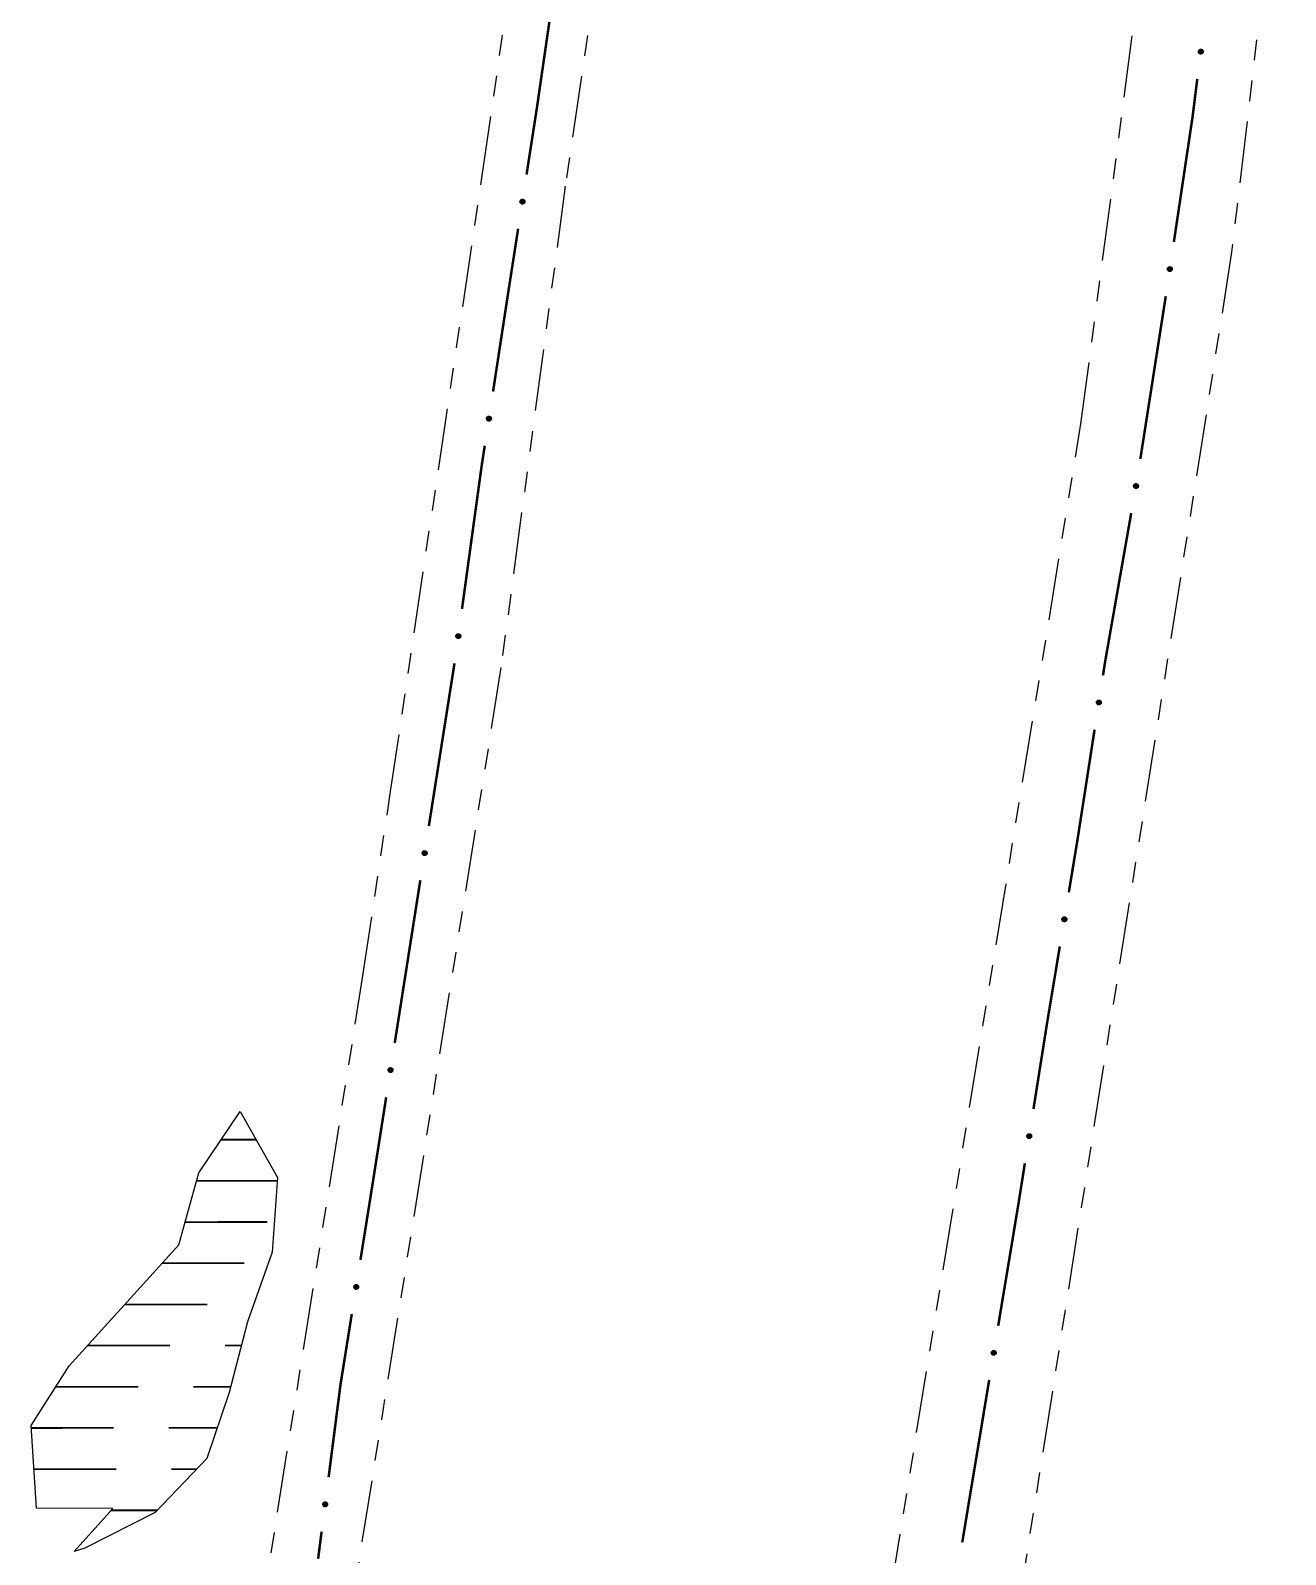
# Model space of a CAD drawing. Extents: x 211453 to 215163, y 4877397 to 4881305.
# Drawn here: x 211693.1 to 211784.5, y 4878444.1 to 4878555.1 of the extents above; entities that cross this region are included whole.
import ezdxf

# ---------------------------------------------------------------- set-up
doc = ezdxf.new("R2010")
doc.units = 0
doc.header["$LTSCALE"] = 1.5
doc.header["$MEASUREMENT"] = 0
doc.linetypes.add('TRACO_00', pattern=[10, -10])
doc.linetypes.add('TRACO_25', pattern=[8, 3, -1, 1, -1, 1, -1])
for name, color, linetype in [('HD-AREA-SUJ-INUND', 160, 'CONTINUOUS'), ('SV-EIXO-RUA-N-PAV', 6, 'CONTINUOUS'), ('SV-RUA-NAO-PAV', 7, 'CONTINUOUS')]:
    doc.layers.add(name, color=color, linetype=linetype)

# ---------------------------------------------------------------- blocks, each defined once
blk = doc.blocks.new('*X6')
at = {"layer": 'HD-AREA-SUJ-INUND', "const_width": 0.13}
for points in [[(211706.962347, 4878474.318932), (211708.962347, 4878474.319494)], [(211708.962347, 4878474.319494), (211709.497659, 4878474.318957)], [(211705.176731, 4878471.318881), (211710.176731, 4878471.319806)], [(211710.176731, 4878471.319806), (211711.039613, 4878471.318939)], [(211704.331974, 4878468.318839), (211710.331973, 4878468.319894)], [(211702.652274, 4878465.318789), (211708.652274, 4878465.319756)], [(211699.951515, 4878462.318729), (211705.951515, 4878462.319608)], [(211697.233421, 4878459.318669), (211703.233421, 4878459.319473)], [(211707.233421, 4878459.320009), (211708.233421, 4878459.320143)], [(211708.233421, 4878459.320143), (211708.437986, 4878459.318781)], [(211694.926617, 4878456.318613), (211700.926617, 4878456.319367)], [(211704.926617, 4878456.31987), (211706.926617, 4878456.320122)], [(211706.926617, 4878456.320122), (211707.661455, 4878456.318741)], [(211693.136774, 4878453.318562), (211699.136774, 4878453.319294)], [(211703.136774, 4878453.319782), (211706.136774, 4878453.320148)], [(211706.136774, 4878453.320148), (211706.677154, 4878453.318698)], [(211693.328497, 4878450.318531), (211699.328497, 4878450.319313)], [(211703.328497, 4878450.319834), (211704.328497, 4878450.319964)], [(211704.328497, 4878450.319964), (211705.187531, 4878450.31865)], [(211698.940558, 4878447.318554), (211701.940558, 4878447.319285)], [(211701.940558, 4878447.319285), (211702.314608, 4878447.318588)]]:
    blk.add_lwpolyline(points, dxfattribs=at)

msp = doc.modelspace()

# ---------------------------------------------------------------- linework, layer by layer
at = {"layer": 'HD-AREA-SUJ-INUND', "linetype": 'TRACO_00'}
msp.add_polyline3d([(211699.066011, 4878447.458472, 11.78465), (211693.510282, 4878447.474018, 11.78465), (211693.125859, 4878453.489354, 11.78465), (211695.9003, 4878457.848416, 11.78465), (211699.654159, 4878461.988419, 11.78465), (211703.867239, 4878466.668399, 11.78465), (211705.341993, 4878471.905785, 11.78465), (211708.336187, 4878476.36495, 11.78465), (211711.05785, 4878471.570599, 11.78465), (211710.662435, 4878466.114234, 11.78465), (211708.887771, 4878461.056478, 11.78465), (211707.552847, 4878455.899146, 11.78465), (211705.917887, 4878451.081327, 11.78465), (211702.163856, 4878447.161164, 11.78465), (211697.029856, 4878444.558943, 11.78465), (211696.250645, 4878444.318494, 11.78465)], close=True, dxfattribs=at)
at = {"layer": 'SV-EIXO-RUA-N-PAV', "const_width": 0.18}
for points in [[(211730.971093, 4878556.511255), (211729.967768, 4878549.583533)], [(211778.054776, 4878551.607519), (211777.806707, 4878549.622963)], [(211729.948664, 4878549.451622), (211729.201801, 4878544.642558)], [(211729.967768, 4878549.583533), (211729.948664, 4878549.451622)], [(211777.806707, 4878549.622963), (211777.708832, 4878548.839965)], [(211777.708832, 4878548.839965), (211776.347602, 4878539.730196)], [(211728.587948, 4878540.689941), (211727.974095, 4878536.737324)], [(211727.974095, 4878536.737324), (211727.858838, 4878535.995181)], [(211727.858838, 4878535.995181), (211726.760923, 4878528.829847)], [(211775.756464, 4878535.774118), (211775.720949, 4878535.536439)], [(211775.720949, 4878535.536439), (211773.905526, 4878523.917731)], [(211726.155091, 4878524.875992), (211726.003633, 4878523.887528)], [(211726.003633, 4878523.887528), (211725.921926, 4878523.354283)], [(211725.921926, 4878523.354283), (211724.500223, 4878512.990815)], [(211773.240665, 4878519.973539), (211771.338463, 4878509.139259)], [(211723.952466, 4878509.028536), (211722.085708, 4878497.174625)], [(211771.337412, 4878509.133272), (211771.185135, 4878508.151085)], [(211771.338463, 4878509.139259), (211771.337412, 4878509.133272)], [(211770.572301, 4878504.198309), (211769.346634, 4878496.292758)], [(211769.298557, 4878495.98266), (211768.694827, 4878492.346239)], [(211769.346634, 4878496.292758), (211769.298557, 4878495.98266)], [(211721.464215, 4878493.223202), (211719.600392, 4878481.368829)], [(211768.039702, 4878488.400252), (211767.220795, 4878483.467769)], [(211767.220795, 4878483.467769), (211767.106788, 4878482.781077)], [(211767.106788, 4878482.781077), (211766.121146, 4878476.5547)], [(211718.979118, 4878477.417371), (211717.891889, 4878470.50232)], [(211765.495729, 4878472.603895), (211765.026666, 4878469.640792)], [(211717.842964, 4878470.19115), (211717.103449, 4878465.564876)], [(211717.891889, 4878470.50232), (211717.842964, 4878470.19115)], [(211765.016962, 4878469.579493), (211763.553128, 4878460.762242)], [(211765.026666, 4878469.640792), (211765.016962, 4878469.579493)], [(211716.472059, 4878461.615022), (211715.682823, 4878456.677704)], [(211762.898017, 4878456.816253), (211760.932684, 4878444.978286)], [(211715.651196, 4878456.479852), (211714.785201, 4878449.735587)], [(211715.682823, 4878456.677704), (211715.651196, 4878456.479852)], [(211714.275765, 4878445.768161), (211714.021046, 4878443.784447)]]:
    msp.add_lwpolyline(points, dxfattribs=at)
at = {"layer": 'SV-EIXO-RUA-N-PAV'}
for points in [[(211778.429898, 4878553.720992), (211778.460469, 4878553.682815), (211778.478936, 4878553.643753), (211778.484962, 4878553.60674), (211778.481758, 4878553.572644), (211778.474552, 4878553.538131), (211778.459609, 4878553.504938), (211778.434864, 4878553.471771), (211778.396783, 4878553.440836), (211778.355524, 4878553.424548), (211778.319553, 4878553.416699), (211778.283807, 4878553.417992), (211778.250397, 4878553.425555), (211778.216432, 4878553.442216), (211778.183065, 4878553.467621), (211778.152885, 4878553.506666), (211778.135042, 4878553.545086), (211778.130154, 4878553.58104), (211778.131682, 4878553.616968), (211778.139462, 4878553.652114), (211778.154317, 4878553.684612), (211778.179957, 4878553.718161), (211778.218889, 4878553.747439), (211778.257005, 4878553.765672), (211778.29288, 4878553.771063), (211778.328218, 4878553.768763), (211778.362922, 4878553.761956), (211778.396913, 4878553.748324), (211778.429898, 4878553.720992)], [(211729.025701, 4878542.791335), (211729.055124, 4878542.752267), (211729.072423, 4878542.712673), (211729.077346, 4878542.675497), (211729.07313, 4878542.641512), (211729.064902, 4878542.607228), (211729.04898, 4878542.574494), (211729.02326, 4878542.542077), (211728.984277, 4878542.512287), (211728.942552, 4878542.497231), (211728.906363, 4878542.490455), (211728.870672, 4878542.49281), (211728.837501, 4878542.501362), (211728.804046, 4878542.519025), (211728.771449, 4878542.54541), (211728.742442, 4878542.585335), (211728.725749, 4878542.624268), (211728.721931, 4878542.660351), (211728.724526, 4878542.696218), (211728.733347, 4878542.731117), (211728.749161, 4878542.76316), (211728.775786, 4878542.795932), (211728.815571, 4878542.82404), (211728.854212, 4878542.841132), (211728.890232, 4878542.845456), (211728.925485, 4878542.842106), (211728.959971, 4878542.834271), (211728.993543, 4878542.819635), (211729.025701, 4878542.791335)], [(211776.182139, 4878537.877992), (211776.211786, 4878537.839093), (211776.229312, 4878537.7996), (211776.234448, 4878537.762453), (211776.230428, 4878537.728443), (211776.222397, 4878537.694113), (211776.206663, 4878537.661288), (211776.18113, 4878537.628724), (211776.142318, 4878537.59871), (211776.100681, 4878537.583415), (211776.064532, 4878537.576431), (211776.028827, 4878537.578581), (211775.995608, 4878537.586942), (211775.962052, 4878537.604413), (211775.929304, 4878537.630611), (211775.900068, 4878537.670368), (211775.883152, 4878537.709204), (211775.879127, 4878537.745265), (211775.881516, 4878537.781146), (211775.890135, 4878537.816096), (211775.905766, 4878537.848229), (211775.932202, 4878537.881153), (211775.971824, 4878537.909489), (211776.010366, 4878537.926803), (211776.046361, 4878537.931333), (211776.081633, 4878537.928186), (211776.116164, 4878537.920549), (211776.149819, 4878537.906107), (211776.182139, 4878537.877992)], [(211726.588579, 4878526.97827), (211726.618082, 4878526.939261), (211726.635461, 4878526.899703), (211726.640459, 4878526.862537), (211726.636313, 4878526.828543), (211726.628153, 4878526.794243), (211726.612298, 4878526.761476), (211726.586644, 4878526.729007), (211726.547721, 4878526.699138), (211726.506027, 4878526.683998), (211726.469852, 4878526.677148), (211726.434156, 4878526.679431), (211726.400968, 4878526.687915), (211726.367477, 4878526.705511), (211726.334827, 4878526.73183), (211726.305739, 4878526.771695), (211726.288967, 4878526.810594), (211726.285076, 4878526.84667), (211726.287598, 4878526.882541), (211726.296348, 4878526.917459), (211726.312097, 4878526.949534), (211726.338656, 4878526.98236), (211726.378383, 4878527.010548), (211726.416989, 4878527.027719), (211726.453001, 4878527.032115), (211726.488261, 4878527.028837), (211726.522763, 4878527.021072), (211726.556364, 4878527.006505), (211726.588579, 4878526.97827)], [(211773.719788, 4878522.065888), (211773.748435, 4878522.026247), (211773.764949, 4878521.98632), (211773.769138, 4878521.949054), (211773.764252, 4878521.915158), (211773.755349, 4878521.881044), (211773.738784, 4878521.84863), (211773.71243, 4878521.816727), (211773.672867, 4878521.787711), (211773.630853, 4878521.773482), (211773.594538, 4878521.767421), (211773.5589, 4878521.77048), (211773.525904, 4878521.779684), (211773.492804, 4878521.798004), (211773.460734, 4878521.825027), (211773.43252, 4878521.865516), (211773.416599, 4878521.904771), (211773.413493, 4878521.940922), (211773.416795, 4878521.976731), (211773.426303, 4878522.01145), (211773.442746, 4878522.043174), (211773.470012, 4878522.075415), (211773.510344, 4878522.102732), (211773.549314, 4878522.119059), (211773.585413, 4878522.122671), (211773.620593, 4878522.118626), (211773.654918, 4878522.110112), (211773.688195, 4878522.094817), (211773.719788, 4878522.065888)], [(211724.356987, 4878511.136759), (211724.387098, 4878511.098219), (211724.405097, 4878511.058938), (211724.410679, 4878511.021855), (211724.407067, 4878510.9878), (211724.399447, 4878510.953376), (211724.384108, 4878510.920365), (211724.358968, 4878510.887497), (211724.320519, 4878510.85702), (211724.279068, 4878510.841227), (211724.243005, 4878510.833809), (211724.207278, 4878510.835531), (211724.173961, 4878510.843493), (211724.140197, 4878510.86056), (211724.107137, 4878510.886363), (211724.077427, 4878510.925766), (211724.060046, 4878510.964397), (211724.055589, 4878511.000407), (211724.057547, 4878511.036314), (211724.065747, 4878511.071365), (211724.080991, 4878511.103683), (211724.10703, 4878511.136922), (211724.14631, 4878511.165731), (211724.184641, 4878511.183506), (211724.220579, 4878511.188468), (211724.255887, 4878511.185744), (211724.290506, 4878511.178522), (211724.324332, 4878511.164484), (211724.356987, 4878511.136759)], [(211771.009512, 4878506.299816), (211771.038945, 4878506.260755), (211771.056254, 4878506.221166), (211771.061187, 4878506.183991), (211771.05698, 4878506.150005), (211771.04876, 4878506.115719), (211771.032846, 4878506.082981), (211771.007135, 4878506.050557), (211770.968159, 4878506.020757), (211770.926439, 4878506.005691), (211770.890252, 4878505.998905), (211770.85456, 4878506.001251), (211770.821387, 4878506.009794), (211770.787927, 4878506.027449), (211770.755323, 4878506.053826), (211770.726306, 4878506.093742), (211770.709603, 4878506.132671), (211770.705776, 4878506.168753), (211770.708362, 4878506.204621), (211770.717173, 4878506.239523), (211770.732979, 4878506.271569), (211770.759596, 4878506.304349), (211770.799373, 4878506.332466), (211770.83801, 4878506.349569), (211770.874029, 4878506.353902), (211770.909283, 4878506.350561), (211770.943771, 4878506.342735), (211770.977347, 4878506.328108), (211771.009512, 4878506.299816)], [(211721.905913, 4878495.32377), (211721.935262, 4878495.284647), (211721.952487, 4878495.245021), (211721.95734, 4878495.207835), (211721.953061, 4878495.173858), (211721.944768, 4878495.13959), (211721.928784, 4878495.106886), (211721.903004, 4878495.074517), (211721.863964, 4878495.0448), (211721.822212, 4878495.029823), (211721.78601, 4878495.023114), (211721.750323, 4878495.025537), (211721.717169, 4878495.034151), (211721.683747, 4878495.051877), (211721.651199, 4878495.078323), (211721.622268, 4878495.118302), (211721.605648, 4878495.157266), (211721.601898, 4878495.193357), (211721.60456, 4878495.229218), (211721.613446, 4878495.264101), (211721.629321, 4878495.296114), (211721.656007, 4878495.328837), (211721.695844, 4878495.356869), (211721.734517, 4878495.373889), (211721.770545, 4878495.378145), (211721.805793, 4878495.374729), (211721.840264, 4878495.366829), (211721.873808, 4878495.352131), (211721.905913, 4878495.32377)], [(211768.499391, 4878490.496956), (211768.528404, 4878490.457583), (211768.545288, 4878490.417811), (211768.549822, 4878490.380585), (211768.545252, 4878490.346646), (211768.536665, 4878490.31245), (211768.520402, 4878490.279884), (211768.494345, 4878490.247738), (211768.455052, 4878490.218356), (211768.413173, 4878490.203738), (211768.376915, 4878490.19734), (211768.34125, 4878490.200068), (211768.308171, 4878490.208966), (211768.274902, 4878490.226978), (211768.242582, 4878490.253702), (211768.213994, 4878490.293927), (211768.197709, 4878490.333033), (211768.194269, 4878490.369154), (211768.197238, 4878490.404991), (211768.206423, 4878490.439797), (211768.222572, 4878490.471673), (211768.249537, 4878490.504165), (211768.289614, 4878490.531855), (211768.328431, 4878490.548543), (211768.364494, 4878490.55249), (211768.399711, 4878490.548772), (211768.434113, 4878490.540577), (211768.46753, 4878490.525591), (211768.499391, 4878490.496956)], [(211719.420816, 4878479.517939), (211719.450166, 4878479.478816), (211719.46739, 4878479.43919), (211719.472244, 4878479.402004), (211719.467964, 4878479.368027), (211719.459671, 4878479.333759), (211719.443688, 4878479.301055), (211719.417907, 4878479.268686), (211719.378868, 4878479.238969), (211719.337115, 4878479.223992), (211719.300914, 4878479.217283), (211719.265227, 4878479.219706), (211719.232073, 4878479.22832), (211719.19865, 4878479.246046), (211719.166103, 4878479.272492), (211719.137171, 4878479.312471), (211719.120551, 4878479.351435), (211719.116801, 4878479.387526), (211719.119464, 4878479.423387), (211719.128349, 4878479.45827), (211719.144224, 4878479.490283), (211719.17091, 4878479.523005), (211719.210748, 4878479.551038), (211719.249421, 4878479.568058), (211719.285449, 4878479.572314), (211719.320696, 4878479.568898), (211719.355167, 4878479.560998), (211719.388712, 4878479.5463), (211719.420816, 4878479.517939)], [(211765.939629, 4878474.703999), (211765.968938, 4878474.664845), (211765.98612, 4878474.625201), (211765.990935, 4878474.588011), (211765.98662, 4878474.554038), (211765.978291, 4878474.519779), (211765.962273, 4878474.487091), (211765.936459, 4878474.454749), (211765.897388, 4878474.425073), (211765.85562, 4878474.41014), (211765.819411, 4878474.40347), (211765.783727, 4878474.405929), (211765.750582, 4878474.414578), (211765.717178, 4878474.432339), (211765.684658, 4878474.45882), (211765.655769, 4878474.498829), (211765.63919, 4878474.53781), (211765.635477, 4878474.573905), (211765.638177, 4878474.609764), (211765.6471, 4878474.644637), (211765.663008, 4878474.676634), (211765.689729, 4878474.709328), (211765.729595, 4878474.737319), (211765.768286, 4878474.754298), (211765.804319, 4878474.758516), (211765.839562, 4878474.755063), (211765.874025, 4878474.747127), (211765.907554, 4878474.732394), (211765.939629, 4878474.703999)], [(211716.919134, 4878463.714452), (211716.948383, 4878463.675254), (211716.965506, 4878463.635584), (211716.970264, 4878463.598386), (211716.965898, 4878463.56442), (211716.957517, 4878463.530173), (211716.94145, 4878463.49751), (211716.915587, 4878463.465207), (211716.876472, 4878463.43559), (211716.83468, 4878463.42072), (211716.798462, 4878463.414104), (211716.762782, 4878463.416618), (211716.729649, 4878463.425317), (211716.696272, 4878463.443129), (211716.663793, 4878463.469658), (211716.634964, 4878463.509711), (211716.618444, 4878463.548717), (211716.614786, 4878463.584817), (211716.61754, 4878463.620672), (211716.626515, 4878463.655532), (211716.642472, 4878463.687505), (211716.669242, 4878463.720158), (211716.709151, 4878463.748089), (211716.747867, 4878463.76501), (211716.783906, 4878463.769173), (211716.819145, 4878463.765667), (211716.853596, 4878463.757679), (211716.887102, 4878463.742895), (211716.919134, 4878463.714452)], [(211763.357698, 4878458.912959), (211763.386711, 4878458.873586), (211763.403595, 4878458.833814), (211763.40813, 4878458.796588), (211763.40356, 4878458.762649), (211763.394973, 4878458.728453), (211763.37871, 4878458.695887), (211763.352653, 4878458.66374), (211763.313361, 4878458.634359), (211763.271481, 4878458.61974), (211763.235224, 4878458.613342), (211763.199559, 4878458.61607), (211763.166479, 4878458.624968), (211763.13321, 4878458.64298), (211763.100891, 4878458.669704), (211763.072303, 4878458.709929), (211763.056017, 4878458.749034), (211763.052577, 4878458.785156), (211763.055546, 4878458.820993), (211763.064731, 4878458.855799), (211763.080879, 4878458.887675), (211763.107845, 4878458.920167), (211763.147921, 4878458.947857), (211763.186738, 4878458.964545), (211763.222802, 4878458.968492), (211763.258018, 4878458.964774), (211763.292421, 4878458.956579), (211763.325837, 4878458.941594), (211763.357698, 4878458.912959)], [(211714.657966, 4878447.880365), (211714.688408, 4878447.842086), (211714.706745, 4878447.802962), (211714.712647, 4878447.765929), (211714.709328, 4878447.731844), (211714.702006, 4878447.697356), (211714.686953, 4878447.664213), (211714.662097, 4878447.631129), (211714.623912, 4878447.600321), (211714.582599, 4878447.584171), (211714.546602, 4878447.576443), (211714.510861, 4878447.577857), (211714.477476, 4878447.585531), (211714.443566, 4878447.602306), (211714.410285, 4878447.627823), (211714.380236, 4878447.666968), (211714.362523, 4878447.705448), (211714.357755, 4878447.741418), (211714.359403, 4878447.77734), (211714.3673, 4878447.812461), (211714.382265, 4878447.844909), (211714.408016, 4878447.878372), (211714.447046, 4878447.907518), (211714.485223, 4878447.925624), (211714.521117, 4878447.930895), (211714.556446, 4878447.928476), (211714.591127, 4878447.921553), (211714.625073, 4878447.907807), (211714.657966, 4878447.880365)]]:
    msp.add_lwpolyline(points, close=True, dxfattribs=at)
for points in [[(211778.139462, 4878553.652114), (211778.135042, 4878553.545086)], [(211778.146982, 4878553.663978), (211778.144274, 4878553.532303)], [(211778.154317, 4878553.684612), (211778.152885, 4878553.506666)], [(211778.168815, 4878553.695627), (211778.168476, 4878553.494899)], [(211778.179957, 4878553.718161), (211778.183065, 4878553.467621)], [(211778.200464, 4878553.7288), (211778.199618, 4878553.458003)], [(211778.218889, 4878553.747439), (211778.216432, 4878553.442216)], [(211778.236683, 4878553.754526), (211778.23296, 4878553.438709)], [(211778.257005, 4878553.765672), (211778.250397, 4878553.425555)], [(211778.273749, 4878553.765019), (211778.266979, 4878553.42483)], [(211778.29288, 4878553.771063), (211778.283807, 4878553.417992)], [(211778.309799, 4878553.767389), (211778.299305, 4878553.419414)], [(211778.328218, 4878553.768763), (211778.319553, 4878553.416699)], [(211778.346187, 4878553.761465), (211778.339925, 4878553.425338)], [(211778.362922, 4878553.761956), (211778.355524, 4878553.424548)], [(211778.37919, 4878553.750464), (211778.377159, 4878553.437185)], [(211778.396913, 4878553.748324), (211778.396783, 4878553.440836)], [(211778.411517, 4878553.734047), (211778.414394, 4878553.460034)], [(211778.429898, 4878553.720992), (211778.434864, 4878553.471771)], [(211778.445705, 4878553.69952), (211778.447736, 4878553.495745)], [(211778.460469, 4878553.682815), (211778.459609, 4878553.504938)], [(211778.471092, 4878553.660593), (211778.467199, 4878553.530441)], [(211778.478936, 4878553.643753), (211778.474552, 4878553.538131)], [(211728.733347, 4878542.731117), (211728.725749, 4878542.624268)], [(211728.741216, 4878542.742753), (211728.734597, 4878542.611216)], [(211728.749161, 4878542.76316), (211728.742442, 4878542.585335)], [(211728.76398, 4878542.773739), (211728.757677, 4878542.57311)], [(211728.775786, 4878542.795932), (211728.771449, 4878542.54541)], [(211728.796601, 4878542.805957), (211728.787709, 4878542.535305)], [(211728.815571, 4878542.82404), (211728.804046, 4878542.519025)], [(211728.833568, 4878542.830595), (211728.820463, 4878542.515028)], [(211728.854212, 4878542.841132), (211728.837501, 4878542.501362)], [(211728.870929, 4878542.839983), (211728.854054, 4878542.500145)], [(211728.890232, 4878542.845456), (211728.870672, 4878542.49281)], [(211728.907033, 4878542.84128), (211728.886205, 4878542.493771)], [(211728.925485, 4878542.842106), (211728.906363, 4878542.490455)], [(211728.94323, 4878542.834278), (211728.926983, 4878542.498485)], [(211728.959971, 4878542.834271), (211728.942552, 4878542.497231)], [(211728.975892, 4878542.822301), (211728.964553, 4878542.509221)], [(211728.993543, 4878542.819635), (211728.984277, 4878542.512287)], [(211729.007716, 4878542.80493), (211729.00245, 4878542.530953)], [(211729.025701, 4878542.791335), (211729.02326, 4878542.542077)], [(211729.040863, 4878542.769403), (211729.036839, 4878542.565658)], [(211729.055124, 4878542.752267), (211729.04898, 4878542.574494)], [(211729.065083, 4878542.729739), (211729.057324, 4878542.59976)], [(211729.072423, 4878542.712673), (211729.064902, 4878542.607228)], [(211775.971824, 4878537.909489), (211775.962052, 4878537.604413)], [(211775.989784, 4878537.916148), (211775.978491, 4878537.60051)], [(211776.010366, 4878537.926803), (211775.995608, 4878537.586942)], [(211776.02709, 4878537.925749), (211776.012168, 4878537.585821)], [(211776.046361, 4878537.931333), (211776.028827, 4878537.578581)], [(211776.063186, 4878537.927254), (211776.044355, 4878537.579631)], [(211776.081633, 4878537.928186), (211776.064532, 4878537.576431)], [(211776.099422, 4878537.92046), (211776.085105, 4878537.58458)], [(211776.116164, 4878537.920549), (211776.100681, 4878537.583415)], [(211776.132153, 4878537.908671), (211776.122613, 4878537.595531)], [(211776.149819, 4878537.906107), (211776.142318, 4878537.59871)], [(211775.890135, 4878537.816096), (211775.883152, 4878537.709204)], [(211775.897938, 4878537.827776), (211775.892074, 4878537.696204)], [(211775.905766, 4878537.848229), (211775.900068, 4878537.670368)], [(211775.920523, 4878537.858893), (211775.915373, 4878537.65823)], [(211775.932202, 4878537.881153), (211775.929304, 4878537.630611)], [(211775.952959, 4878537.891297), (211775.945621, 4878537.620598)], [(211776.164076, 4878537.891484), (211776.160384, 4878537.61748)], [(211776.182139, 4878537.877992), (211776.18113, 4878537.628724)], [(211776.197427, 4878537.856147), (211776.194573, 4878537.652382)], [(211776.211786, 4878537.839093), (211776.206663, 4878537.661288)], [(211776.221874, 4878537.816623), (211776.214862, 4878537.686602)], [(211776.229312, 4878537.7996), (211776.222397, 4878537.694113)], [(211726.296348, 4878526.917459), (211726.288967, 4878526.810594)], [(211726.304193, 4878526.92911), (211726.297841, 4878526.797561)], [(211726.312097, 4878526.949534), (211726.305739, 4878526.771695)], [(211726.326894, 4878526.960143), (211726.320999, 4878526.759501)], [(211726.338656, 4878526.98236), (211726.334827, 4878526.73183)], [(211726.35945, 4878526.992427), (211726.351107, 4878526.721757)], [(211726.378383, 4878527.010548), (211726.367477, 4878526.705511)], [(211726.396367, 4878527.01714), (211726.383902, 4878526.701547)], [(211726.416989, 4878527.027719), (211726.400968, 4878526.687915)], [(211726.433709, 4878527.026603), (211726.417524, 4878526.686732)], [(211726.453001, 4878527.032115), (211726.434156, 4878526.679431)], [(211726.469811, 4878527.027974), (211726.449688, 4878526.680423)], [(211726.488261, 4878527.028837), (211726.469852, 4878526.677148)], [(211726.506021, 4878527.021045), (211726.490456, 4878526.68522)], [(211726.522763, 4878527.021072), (211726.506027, 4878526.683998)], [(211726.538707, 4878527.009134), (211726.528004, 4878526.696032)], [(211726.556364, 4878527.006505), (211726.547721, 4878526.699138)], [(211726.570567, 4878526.991829), (211726.565857, 4878526.717841)], [(211726.588579, 4878526.97827), (211726.586644, 4878526.729007)], [(211726.603786, 4878526.956369), (211726.600175, 4878526.752616)], [(211726.618082, 4878526.939261), (211726.612298, 4878526.761476)], [(211726.628086, 4878526.916754), (211726.620591, 4878526.786759)], [(211726.635461, 4878526.899703), (211726.628153, 4878526.794243)], [(211773.426303, 4878522.01145), (211773.416599, 4878521.904771)], [(211773.4344, 4878522.022927), (211773.425187, 4878521.891547)], [(211773.442746, 4878522.043174), (211773.43252, 4878521.865516)], [(211773.457771, 4878522.053459), (211773.447511, 4878521.852993)], [(211773.470012, 4878522.075415), (211773.460734, 4878521.825027)], [(211773.491021, 4878522.085027), (211773.476791, 4878521.814603)], [(211773.510344, 4878522.102732), (211773.492804, 4878521.798004)], [(211773.528467, 4878522.108931), (211773.509139, 4878521.793684)], [(211773.549314, 4878522.119059), (211773.525904, 4878521.779684)], [(211773.566006, 4878522.11758), (211773.54243, 4878521.778141)], [(211773.585413, 4878522.122671), (211773.5589, 4878521.77048)], [(211773.602129, 4878522.118164), (211773.574449, 4878521.771134)], [(211773.620593, 4878522.118626), (211773.594538, 4878521.767421)], [(211773.63818, 4878522.110449), (211773.615312, 4878521.775043)], [(211773.654918, 4878522.110112), (211773.630853, 4878521.773482)], [(211773.670599, 4878522.09783), (211773.653087, 4878521.785035)], [(211773.688195, 4878522.094817), (211773.672867, 4878521.787711)], [(211773.702075, 4878522.079836), (211773.691405, 4878521.806016)], [(211773.719788, 4878522.065888), (211773.71243, 4878521.816727)], [(211773.734515, 4878522.043661), (211773.726471, 4878521.840035)], [(211773.748435, 4878522.026247), (211773.738784, 4878521.84863)], [(211773.757947, 4878522.003527), (211773.747626, 4878521.873727)], [(211773.764949, 4878521.98632), (211773.755349, 4878521.881044)], [(211724.065747, 4878511.071365), (211724.060046, 4878510.964397)], [(211724.073409, 4878511.083138), (211724.069124, 4878510.951505)], [(211724.080991, 4878511.103683), (211724.077427, 4878510.925766)], [(211724.095619, 4878511.114524), (211724.092876, 4878510.913814)], [(211724.10703, 4878511.136922), (211724.107137, 4878510.886363)], [(211724.127664, 4878511.147315), (211724.123574, 4878510.876547)], [(211724.14631, 4878511.165731), (211724.140197, 4878510.86056)], [(211724.164188, 4878511.172605), (211724.156682, 4878510.856855)], [(211724.184641, 4878511.183506), (211724.173961, 4878510.843493)], [(211724.201377, 4878511.182653), (211724.190532, 4878510.84257)], [(211724.220579, 4878511.188468), (211724.207278, 4878510.835531)], [(211724.237452, 4878511.184591), (211724.222792, 4878510.836767)], [(211724.255887, 4878511.185744), (211724.243005, 4878510.833809)], [(211724.273767, 4878511.178232), (211724.263479, 4878510.842204)], [(211724.290506, 4878511.178522), (211724.279068, 4878510.841227)], [(211724.306636, 4878511.166836), (211724.300853, 4878510.853605)], [(211724.324332, 4878511.164484), (211724.320519, 4878510.85702)], [(211724.338764, 4878511.150033), (211724.338359, 4878510.876005)], [(211724.356987, 4878511.136759), (211724.358968, 4878510.887497)], [(211724.372536, 4878511.115099), (211724.372126, 4878510.911315)], [(211724.387098, 4878511.098219), (211724.384108, 4878510.920365)], [(211724.397455, 4878511.075871), (211724.392004, 4878510.945775)], [(211724.405097, 4878511.058938), (211724.399447, 4878510.953376)], [(211770.717173, 4878506.239523), (211770.709603, 4878506.132671)], [(211770.725039, 4878506.25116), (211770.718454, 4878506.119622)], [(211770.732979, 4878506.271569), (211770.726306, 4878506.093742)], [(211770.747795, 4878506.282153), (211770.741544, 4878506.081521)], [(211770.759596, 4878506.304349), (211770.755323, 4878506.053826)], [(211770.780408, 4878506.314379), (211770.771586, 4878506.043724)], [(211770.799373, 4878506.332466), (211770.787927, 4878506.027449)], [(211770.817369, 4878506.339026), (211770.804345, 4878506.023456)], [(211770.83801, 4878506.349569), (211770.821387, 4878506.009794)], [(211770.854727, 4878506.348423), (211770.83794, 4878506.008582)], [(211770.874029, 4878506.353902), (211770.85456, 4878506.001251)], [(211770.890831, 4878506.34973), (211770.870093, 4878506.002216)], [(211770.909283, 4878506.350561), (211770.890252, 4878505.998905)], [(211770.927029, 4878506.342737), (211770.910869, 4878506.006941)], [(211770.943771, 4878506.342735), (211770.926439, 4878506.005691)], [(211770.959695, 4878506.330769), (211770.948437, 4878506.017686)], [(211770.977347, 4878506.328108), (211770.968159, 4878506.020757)], [(211770.991523, 4878506.313407), (211770.986328, 4878506.039428)], [(211771.009512, 4878506.299816), (211771.007135, 4878506.050557)], [(211771.02468, 4878506.277888), (211771.020708, 4878506.074142)], [(211771.038945, 4878506.260755), (211771.032846, 4878506.082981)], [(211771.048909, 4878506.23823), (211771.041185, 4878506.108249)], [(211771.056254, 4878506.221166), (211771.04876, 4878506.115719)], [(211721.613446, 4878495.264101), (211721.605648, 4878495.157266)], [(211721.621337, 4878495.275722), (211721.614471, 4878495.144198)], [(211721.629321, 4878495.296114), (211721.622268, 4878495.118302)], [(211721.644159, 4878495.306666), (211721.63748, 4878495.106048)], [(211721.656007, 4878495.328837), (211721.651199, 4878495.078323)], [(211721.67684, 4878495.338822), (211721.66744, 4878495.068187)], [(211721.695844, 4878495.356869), (211721.683747, 4878495.051877)], [(211721.713854, 4878495.363391), (211721.700156, 4878495.047849)], [(211721.734517, 4878495.373889), (211721.717169, 4878495.034151)], [(211721.751233, 4878495.372708), (211721.73372, 4878495.032903)], [(211721.770545, 4878495.378145), (211721.750323, 4878495.025537)], [(211721.787339, 4878495.373938), (211721.765859, 4878495.026469)], [(211721.805793, 4878495.374729), (211721.78601, 4878495.023114)], [(211721.823522, 4878495.366867), (211721.806645, 4878495.031106)], [(211721.840264, 4878495.366829), (211721.822212, 4878495.029823)], [(211721.856162, 4878495.354829), (211721.844235, 4878495.041771)], [(211721.873808, 4878495.352131), (211721.863964, 4878495.0448)], [(211721.887953, 4878495.337399), (211721.882173, 4878495.063432)], [(211721.905913, 4878495.32377), (211721.903004, 4878495.074517)], [(211721.921034, 4878495.30181), (211721.916627, 4878495.098072)], [(211721.935262, 4878495.284647), (211721.928784, 4878495.106886)], [(211721.945179, 4878495.2621), (211721.937176, 4878495.132136)], [(211721.952487, 4878495.245021), (211721.944768, 4878495.13959)], [(211768.206423, 4878490.439797), (211768.197709, 4878490.333033)], [(211768.214413, 4878490.45135), (211768.20642, 4878490.319889)], [(211768.222572, 4878490.471673), (211768.213994, 4878490.293927)], [(211768.2375, 4878490.482097), (211768.229101, 4878490.281544)], [(211768.249537, 4878490.504165), (211768.242582, 4878490.253702)], [(211768.270456, 4878490.513972), (211768.258736, 4878490.243427)], [(211768.289614, 4878490.531855), (211768.274902, 4878490.226978)], [(211768.307679, 4878490.538222), (211768.291276, 4878490.222809)], [(211768.328431, 4878490.548543), (211768.308171, 4878490.208966)], [(211768.345135, 4878490.547219), (211768.32471, 4878490.207576)], [(211768.364494, 4878490.55249), (211768.34125, 4878490.200068)], [(211768.381251, 4878490.548139), (211768.356793, 4878490.200866)], [(211768.399711, 4878490.548772), (211768.376915, 4878490.19734)], [(211768.417373, 4878490.540758), (211768.397618, 4878490.205154)], [(211768.434113, 4878490.540577), (211768.413173, 4878490.203738)], [(211768.449908, 4878490.528441), (211768.435298, 4878490.215497)], [(211768.46753, 4878490.525591), (211768.455052, 4878490.218356)], [(211768.481549, 4878490.510739), (211768.47342, 4878490.236832)], [(211768.499391, 4878490.496956), (211768.494345, 4878490.247738)], [(211768.514323, 4878490.474867), (211768.508169, 4878490.271175)], [(211768.528404, 4878490.457583), (211768.520402, 4878490.279884)], [(211768.538126, 4878490.434952), (211768.52901, 4878490.305062)], [(211768.545288, 4878490.417811), (211768.536665, 4878490.31245)], [(211719.128349, 4878479.45827), (211719.120551, 4878479.351435)], [(211719.136241, 4878479.469891), (211719.129374, 4878479.338367)], [(211719.144224, 4878479.490283), (211719.137171, 4878479.312471)], [(211719.159062, 4878479.500835), (211719.152383, 4878479.300217)], [(211719.17091, 4878479.523005), (211719.166103, 4878479.272492)], [(211719.191744, 4878479.532991), (211719.182344, 4878479.262356)], [(211719.210748, 4878479.551038), (211719.19865, 4878479.246046)], [(211719.228758, 4878479.55756), (211719.21506, 4878479.242018)], [(211719.249421, 4878479.568058), (211719.232073, 4878479.22832)], [(211719.266136, 4878479.566877), (211719.248623, 4878479.227072)], [(211719.285449, 4878479.572314), (211719.265227, 4878479.219706)], [(211719.302243, 4878479.568107), (211719.280762, 4878479.220637)], [(211719.320696, 4878479.568898), (211719.300914, 4878479.217283)], [(211719.338426, 4878479.561036), (211719.321549, 4878479.225275)], [(211719.355167, 4878479.560998), (211719.337115, 4878479.223992)], [(211719.371065, 4878479.548998), (211719.359139, 4878479.23594)], [(211719.388712, 4878479.5463), (211719.378868, 4878479.238969)], [(211719.402857, 4878479.531568), (211719.397077, 4878479.257601)], [(211719.420816, 4878479.517939), (211719.417907, 4878479.268686)], [(211719.435937, 4878479.495979), (211719.43153, 4878479.292241)], [(211719.450166, 4878479.478816), (211719.443688, 4878479.301055)], [(211719.460082, 4878479.456269), (211719.45208, 4878479.326305)], [(211719.46739, 4878479.43919), (211719.459671, 4878479.333759)], [(211765.6471, 4878474.644637), (211765.63919, 4878474.53781)], [(211765.655003, 4878474.65625), (211765.647999, 4878474.524733)], [(211765.663008, 4878474.676634), (211765.655769, 4878474.498829)], [(211765.677857, 4878474.68717), (211765.670968, 4878474.486559)], [(211765.689729, 4878474.709328), (211765.684658, 4878474.45882)], [(211765.710573, 4878474.719292), (211765.700889, 4878474.448666)], [(211765.729595, 4878474.737319), (211765.717178, 4878474.432339)], [(211765.747612, 4878474.743821), (211765.733583, 4878474.428294)], [(211765.768286, 4878474.754298), (211765.750582, 4878474.414578)], [(211765.785, 4878474.7531), (211765.767131, 4878474.413313)], [(211765.804319, 4878474.758516), (211765.783727, 4878474.405929)], [(211765.821108, 4878474.754291), (211765.799263, 4878474.406845)], [(211765.839562, 4878474.755063), (211765.819411, 4878474.40347)], [(211765.857284, 4878474.747183), (211765.840055, 4878474.41144)], [(211765.874025, 4878474.747127), (211765.85562, 4878474.41014)], [(211765.889911, 4878474.735111), (211765.877656, 4878474.422065)], [(211765.907554, 4878474.732394), (211765.897388, 4878474.425073)], [(211765.921684, 4878474.717647), (211765.915616, 4878474.443686)], [(211765.939629, 4878474.703999), (211765.936459, 4878474.454749)], [(211765.954727, 4878474.682023), (211765.950106, 4878474.478291)], [(211765.968938, 4878474.664845), (211765.962273, 4878474.487091)], [(211765.97883, 4878474.642288), (211765.970692, 4878474.512333)], [(211765.98612, 4878474.625201), (211765.978291, 4878474.519779)], [(211716.626515, 4878463.655532), (211716.618444, 4878463.548717)], [(211716.634436, 4878463.667133), (211716.627233, 4878463.535627)], [(211716.642472, 4878463.687505), (211716.634964, 4878463.509711)], [(211716.657337, 4878463.698018), (211716.650144, 4878463.497418)], [(211716.669242, 4878463.720158), (211716.663793, 4878463.469658)], [(211716.690101, 4878463.730091), (211716.680008, 4878463.45948)], [(211716.709151, 4878463.748089), (211716.696272, 4878463.443129)], [(211716.727177, 4878463.754564), (211716.712671, 4878463.439059)], [(211716.747867, 4878463.76501), (211716.729649, 4878463.425317)], [(211716.76458, 4878463.763786), (211716.746197, 4878463.424027)], [(211716.783906, 4878463.769173), (211716.762782, 4878463.416618)], [(211716.800689, 4878463.764923), (211716.778319, 4878463.41751)], [(211716.819145, 4878463.765667), (211716.798462, 4878463.414104)], [(211716.836854, 4878463.75776), (211716.819117, 4878463.422043)], [(211716.853596, 4878463.757679), (211716.83468, 4878463.42072)], [(211716.869463, 4878463.745638), (211716.856735, 4878463.432612)], [(211716.887102, 4878463.742895), (211716.876472, 4878463.43559)], [(211716.90121, 4878463.728127), (211716.894728, 4878463.454176)], [(211716.919134, 4878463.714452), (211716.915587, 4878463.465207)], [(211716.934199, 4878463.692453), (211716.92927, 4878463.488728)], [(211716.948383, 4878463.675254), (211716.94145, 4878463.49751)], [(211716.958242, 4878463.652682), (211716.949907, 4878463.522739)], [(211716.965506, 4878463.635584), (211716.957517, 4878463.530173)], [(211763.064731, 4878458.855799), (211763.056017, 4878458.749034)], [(211763.072721, 4878458.867351), (211763.064728, 4878458.735891)], [(211763.080879, 4878458.887675), (211763.072303, 4878458.709929)], [(211763.095807, 4878458.898099), (211763.087409, 4878458.697546)], [(211763.107845, 4878458.920167), (211763.100891, 4878458.669704)], [(211763.128763, 4878458.929974), (211763.117044, 4878458.659429)], [(211763.147921, 4878458.947857), (211763.13321, 4878458.64298)], [(211763.165986, 4878458.954224), (211763.149584, 4878458.638811)], [(211763.186738, 4878458.964545), (211763.166479, 4878458.624968)], [(211763.203443, 4878458.963221), (211763.183019, 4878458.623578)], [(211763.222802, 4878458.968492), (211763.199559, 4878458.61607)], [(211763.239559, 4878458.964141), (211763.215102, 4878458.616869)], [(211763.258018, 4878458.964774), (211763.235224, 4878458.613342)], [(211763.27568, 4878458.956761), (211763.255926, 4878458.621157)], [(211763.292421, 4878458.956579), (211763.271481, 4878458.61974)], [(211763.308215, 4878458.944444), (211763.293606, 4878458.631499)], [(211763.325837, 4878458.941594), (211763.313361, 4878458.634359)], [(211763.339856, 4878458.926742), (211763.331728, 4878458.652834)], [(211763.357698, 4878458.912959), (211763.352653, 4878458.66374)], [(211763.37263, 4878458.89087), (211763.366477, 4878458.687178)], [(211763.386711, 4878458.873586), (211763.37871, 4878458.695887)], [(211763.396434, 4878458.850955), (211763.387318, 4878458.721065)], [(211763.403595, 4878458.833814), (211763.394973, 4878458.728453)], [(211714.3673, 4878447.812461), (211714.362523, 4878447.705448)], [(211714.37486, 4878447.824299), (211714.371711, 4878447.692634)], [(211714.382265, 4878447.844909), (211714.380236, 4878447.666968)], [(211714.396799, 4878447.855875), (211714.395788, 4878447.655149)], [(211714.408016, 4878447.878372), (211714.410285, 4878447.627823)], [(211714.42856, 4878447.888942), (211714.426806, 4878447.618149)], [(211714.447046, 4878447.907518), (211714.443566, 4878447.602306)], [(211714.464865, 4878447.914546), (211714.460083, 4878447.598743)], [(211714.485223, 4878447.925624), (211714.477476, 4878447.585531)], [(211714.501965, 4878447.924915), (211714.494055, 4878447.584751)], [(211714.521117, 4878447.930895), (211714.510861, 4878447.577857)], [(211714.538023, 4878447.927164), (211714.526363, 4878447.579227)], [(211714.556446, 4878447.928476), (211714.546602, 4878447.576443)], [(211714.574391, 4878447.921118), (211714.567003, 4878447.585014)], [(211714.591127, 4878447.921553), (211714.582599, 4878447.584171)], [(211714.607357, 4878447.910007), (211714.604277, 4878447.596737)], [(211714.625073, 4878447.907807), (211714.623912, 4878447.600321)], [(211714.639629, 4878447.893481), (211714.641588, 4878447.61946)], [(211714.657966, 4878447.880365), (211714.662097, 4878447.631129)], [(211714.673701, 4878447.85884), (211714.675049, 4878447.65506)], [(211714.688408, 4878447.842086), (211714.686953, 4878447.664213)], [(211714.698957, 4878447.819828), (211714.694629, 4878447.68969)], [(211714.706745, 4878447.802962), (211714.702006, 4878447.697356)]]:
    msp.add_lwpolyline(points, dxfattribs=at)
at = {"layer": 'SV-RUA-NAO-PAV', "linetype": 'TRACO_25'}
for points in [[(211740.149227, 4878599.30475, 11.659113), (211732.021924, 4878543.794702, 12.368662), (211727.336159, 4878508.716714, 12.368662), (211714.907117, 4878430.483433, 12.722609), (211707.857022, 4878373.798848, 11.873137), (211707.268123, 4878360.228205, 11.660769), (211708.611288, 4878354.873157, 11.696163), (211704.075744, 4878353.650416, 11.200638), (211703.127407, 4878361.695975, 11.802347), (211703.700026, 4878374.055338, 11.943926), (211705.027842, 4878389.282926, 11.943926), (211707.298475, 4878423.482419, 12.864187), (211717.261665, 4878486.105034, 12.934977), (211719.250447, 4878499.385512, 12.934977), (211725.949325, 4878544.404814, 12.934977), (211737.94827, 4878627.021138, 10.611869)], [(211784.47826, 4878572.337671, 12.545635), (211780.554783, 4878538.988112, 12.545635), (211757.504081, 4878392.495009, 13.306621), (211747.970433, 4878393.766465, 13.306621), (211769.581307, 4878526.482028, 12.152526), (211782.946503, 4878627.507486, 12.152526)]]:
    msp.add_polyline3d(points, dxfattribs=at)

# ---------------------------------------------------------------- block references
at = {"layer": 'HD-AREA-SUJ-INUND'}
msp.add_blockref('*X6', (0, 0), dxfattribs=at)

doc.saveas('drawing.dxf')
